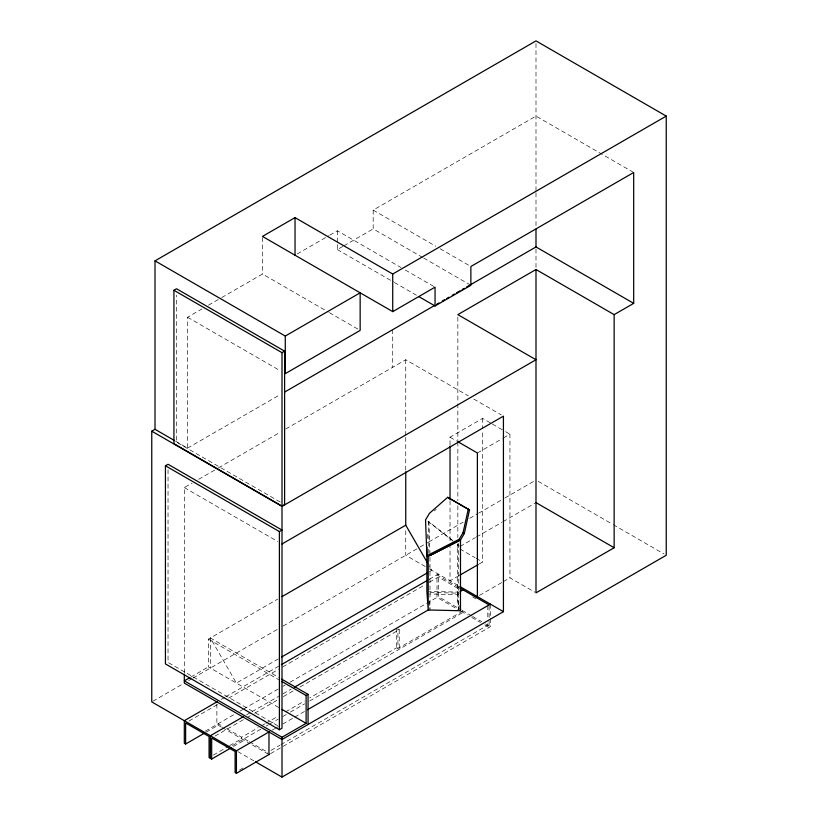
<?xml version="1.0" encoding="UTF-8"?>
<svg xmlns="http://www.w3.org/2000/svg" width="818" height="818" viewBox="0 0 818 818"><rect width="100%" height="100%" fill="white"/><g stroke="black" fill="none" stroke-linecap="round" stroke-linejoin="round"><path stroke-width="0.61" stroke-dasharray="4.09 3.07" d="M458.469 609.86L457.374 594.635L457.385 544.093M434.348 510.943L436.178 509.338M175.635 441.209L187.578 448.1L187.578 317.251L201.893 308.989M208.498 305.175L220.615 298.181M221.719 297.548L262.466 274.02L328.325 312.036M297.2 253.958L328.683 235.788M329.766 235.165L337.364 230.778L401.024 267.527M422.579 257.414L373.182 228.897L373.182 210.093L535.995 116.095L633.684 172.496M337.364 244.562L337.364 249.572L342.793 246.443M343.877 245.819L373.182 228.897M187.578 448.1L280.226 394.613M184.316 672.877L184.316 487.579L192.036 483.121M198.651 479.307L217.404 468.489M218.498 467.845L280.247 432.201M285.758 429.01L405.748 359.746L468.305 395.861M450.033 444.828L450.033 437.201L482.589 418.397L491.342 423.458M477.385 452.988L502.344 438.581M503.428 437.947L509.941 434.194L509.941 577.825L534.911 592.232M278.662 707.488L208.416 666.936L208.416 639.114L277.701 599.103M190.891 677.048L208.416 666.936M152.864 701.261L182.67 684.053M188.661 680.596L191.923 678.715M193.007 678.091L277.701 629.185M283.151 626.046L418.959 547.641M420.063 546.997L427.794 542.538M428.898 541.894L463.121 522.14M469.747 518.315L477.477 513.847M478.581 513.213L503.97 498.551M505.074 497.917L534.89 480.708M460.043 546.475L475.452 537.579M476.557 536.945L501.874 522.324M502.968 521.69L534.89 503.264M278.365 658.889L236.422 683.102L210.369 637.979L278.427 677.273M429.583 571.577L431.792 570.299L429.256 565.903M221.289 699.359L224.592 697.447M225.696 696.813L278.57 666.281M429.276 579.277L438.305 574.062L438.305 596.619L461.096 609.778M188.938 721.047L217.619 704.482M228.651 698.112L278.314 669.441M282.721 666.895L425.063 584.717M429.481 582.171L438.305 577.068L458.745 588.878M458.714 575.821L450.033 580.831L450.033 546.516M479.338 563.909L482.589 562.027L482.589 429.839M205.287 731.159L235.615 713.644M240.022 711.108L242.803 709.492M243.631 709.022L278.57 688.848M282.977 686.302L285.185 685.024M290.083 682.202L438.305 596.619M206.248 732.11L218.181 725.208L218.181 723.705L222.445 726.169M246.576 714.84L250.993 712.284M252.097 711.65L278.57 696.363M282.987 693.817L291.096 689.134M430.043 592.477L457.374 593.132L459.143 592.109L429.368 591.404M459.266 593.541L457.374 594.635L430.043 593.991M214.981 736.088L243.672 719.523M248.079 716.977L250.288 715.699M254.705 713.153L277.875 699.779M283.386 696.588L294.419 690.218M299.94 687.038L399.235 629.707L399.235 649.267L396.628 647.754L309.787 697.897M479.553 595.371L502.344 582.212M503.428 581.588L509.941 577.825M226.709 728.634L241.627 737.243L258.12 727.723M262.517 725.188L264.715 723.92M265.809 723.286L277.905 716.302M285.605 711.854L304.286 701.067M213.406 755.045L228.6 746.272M229.694 745.638L241.627 738.746L241.627 737.243M232.435 745.556L261.126 728.991M266.218 726.057L268.416 724.789M269.521 724.155L278.314 719.073M282.711 716.537L286.504 714.339M290.4 712.089L304.695 703.838M309.674 700.965L463.049 612.416L463.049 610.913L397.926 648.51L397.926 628.96L399.235 629.707M233.386 746.517L244.234 740.249L244.234 738.746L248.498 741.21M272.292 730.075L274.49 728.797M275.042 728.48L278.355 726.568M282.762 724.022L293.795 717.652M294.705 717.13L304.828 711.282M271.003 750.372L279.848 745.259M280.952 744.625L487.804 625.197L487.804 622.754M239.459 770.086L243.805 767.57M270.625 753.593L490.401 626.7L490.401 604.144M373.182 210.093L435.749 246.218M440.135 248.754L470.871 266.494M423.673 258.048L470.871 285.298M405.411 270.063L435.053 287.179M337.364 249.572L393.346 281.893M394.44 282.527L416.393 295.206M329.419 312.67L360.155 330.411M473.796 399.031L501.24 414.879M492.436 424.082L504.471 431.035M505.565 431.669L509.941 434.194M538.203 481.342L612.15 524.041M613.255 524.675L664.032 553.99M450.033 437.201L456.597 440.994M187.578 317.251L279.776 370.482M459.992 548.99L475.064 557.682M476.137 558.305L482.589 562.027M425.278 566.547L405.748 555.269L405.748 528.939M429.624 569.052L458.929 585.974M458.714 587.344L437.006 574.819L437.006 597.375L459.798 610.535M472.732 596.946L475.964 598.817M280.206 502.027L176.535 442.18L176.535 295.114M462.18 610.412L471.955 616.046M472.732 616.506L481.72 621.69M485.647 623.96L490.401 626.7M460.882 611.158L467.395 614.921M471.741 617.426L480.422 622.437M484.757 624.952L489.103 627.457L489.103 621.189M184.316 487.579L277.619 541.444M208.416 639.114L278.662 679.666M277.578 725.668L168.038 662.427L168.038 469.348M249.562 741.824L267.68 752.284L267.68 753.787L249.449 743.265M221.381 727.059L216.882 724.462L216.882 701.905M222.312 727.591L248.355 742.632M237.854 751.609L254.408 761.169M428.806 553.265L428.806 521.659L453.438 541.005M427.855 521.322L453.284 541.281M457.19 544.348L459.143 545.882M457.374 593.132L458.561 609.635L458.561 542.631M429.44 601.332L429.982 610.453M428.806 521.659L429.982 553.428M427.395 534.328L427.62 540.616M535.995 43.456L535.995 192.322M535.995 192.823L535.995 227.292M535.995 248.989L535.995 268.14M489.103 606.148L489.103 619.932M487.804 605.647L487.804 617.866M482.589 418.397L482.589 428.571M457.845 317.169L457.845 402.517M457.845 403.795L457.845 440.738M457.845 442.017L457.845 500.606M457.845 505.708L457.845 537.549M457.845 543.919L457.845 547.743M450.033 500.749L450.033 541.424M429.982 557.211L429.982 608.95M405.748 359.746L405.748 436.096M405.748 437.374L405.748 470.462M396.628 628.204L396.628 647.754M392.722 329.664L392.722 367.262M337.364 230.778L337.364 243.314M262.466 237.67L262.466 274.02M210.369 637.979L210.369 668.061"/><path stroke-width="1.23" d="M294.408 687.222L428.213 609.972L460.473 610.739L460.493 540.003L464.307 533.551L469.522 509.982L447.671 497.313L429.43 513.356L425.554 519.89L426.884 555.719L428.213 556.424L460.493 540.003L430.053 555.483M426.884 555.719L459.164 539.297L463.039 532.763L468.264 509.195M174.551 440.585L155.011 429.307L155.011 260.86L535.995 40.9L666.241 116.095L666.241 555.269L282.005 777.1L255.513 761.803M666.241 116.095L392.722 274.02L295.032 217.619L262.466 236.412L392.722 311.617L435.053 287.179L435.053 305.973L418.581 296.474M173.927 290.278L176.535 288.774L284.613 351.167L284.613 504.573L282.005 506.076L173.927 443.683L173.927 290.278L282.005 352.67L284.613 351.167M285.267 336.055L360.155 292.813L360.155 330.411L285.267 373.652L285.267 336.055L155.011 260.86M269.521 731.67L236.422 750.781L151.759 701.905L151.759 431.178L155.011 429.307M284.633 392.067L434.603 305.482M436.802 304.214L439.01 302.936M442.313 301.034L444.522 299.756M446.72 298.488L448.929 297.21M452.231 295.308L454.44 294.03M456.638 292.762L459.951 290.85M462.15 289.582L464.358 288.304M466.557 287.036L535.995 246.944L633.684 303.345L633.684 172.496L470.871 266.494L470.871 285.298L435.053 305.973M165.43 465.779L168.038 464.266L282.005 530.074L279.398 531.577L165.43 465.779L165.43 663.93L279.398 729.728L282.005 728.225L282.005 506.383L535.995 359.746L457.845 314.623L535.995 269.511L614.144 314.623L633.684 303.345M282.005 543.98L503.428 416.147L503.428 611.659L282.005 739.503L184.316 683.102L184.316 674.155M282.118 596.557L405.748 525.187L405.748 471.73M189.796 677.682L184.316 680.842L282.005 737.243L306.106 723.337L306.106 695.505L281.954 681.568M281.678 656.977L427.374 572.856M217.424 701.588L184.316 720.699L184.316 743.265L185.625 744.012L204.071 733.357M281.423 664.635L427.293 580.422M459.798 575.187L478.254 564.543M243.539 716.588L210.369 735.74L210.369 758.296M460.125 591.547L463.049 589.86M306.106 695.505L308.059 694.38L308.059 724.462M185.625 744.012L185.625 722.959L209.071 736.497L209.071 757.55L211.678 759.053L231.208 747.775M307.537 709.717L490.401 604.144M614.144 314.623L614.144 547.743L535.995 592.866L535.995 269.511M211.678 759.053L211.678 738L235.114 751.527L235.114 772.591L236.422 773.337L269.521 754.227M459.164 539.297L460.493 540.003M457.691 441.618L477.385 452.988L477.385 596.619M535.995 502.62L614.144 547.743M469.522 509.982L447.671 497.313M459.88 586.516L503.428 611.659M459.798 587.978L489.103 604.891M151.759 431.178L282.005 506.383M281.719 679.175L308.059 694.38M281.954 709.39L306.106 723.337M463.039 532.763L464.307 533.551M405.748 525.187L427.344 562.6M460.125 605.77L460.473 610.739M535.995 229.163L535.995 246.944M450.033 446.096L450.033 499.481M428.213 556.424L428.213 609.972L426.884 591.342L426.884 547.13M392.722 274.02L392.722 311.617M295.032 217.619L295.032 255.216M282.005 352.67L282.005 506.076M282.005 737.243L282.005 777.1M279.398 531.577L279.398 729.728M268.979 731.977L268.979 754.544M236.422 750.781L236.422 773.337"/></g></svg>
